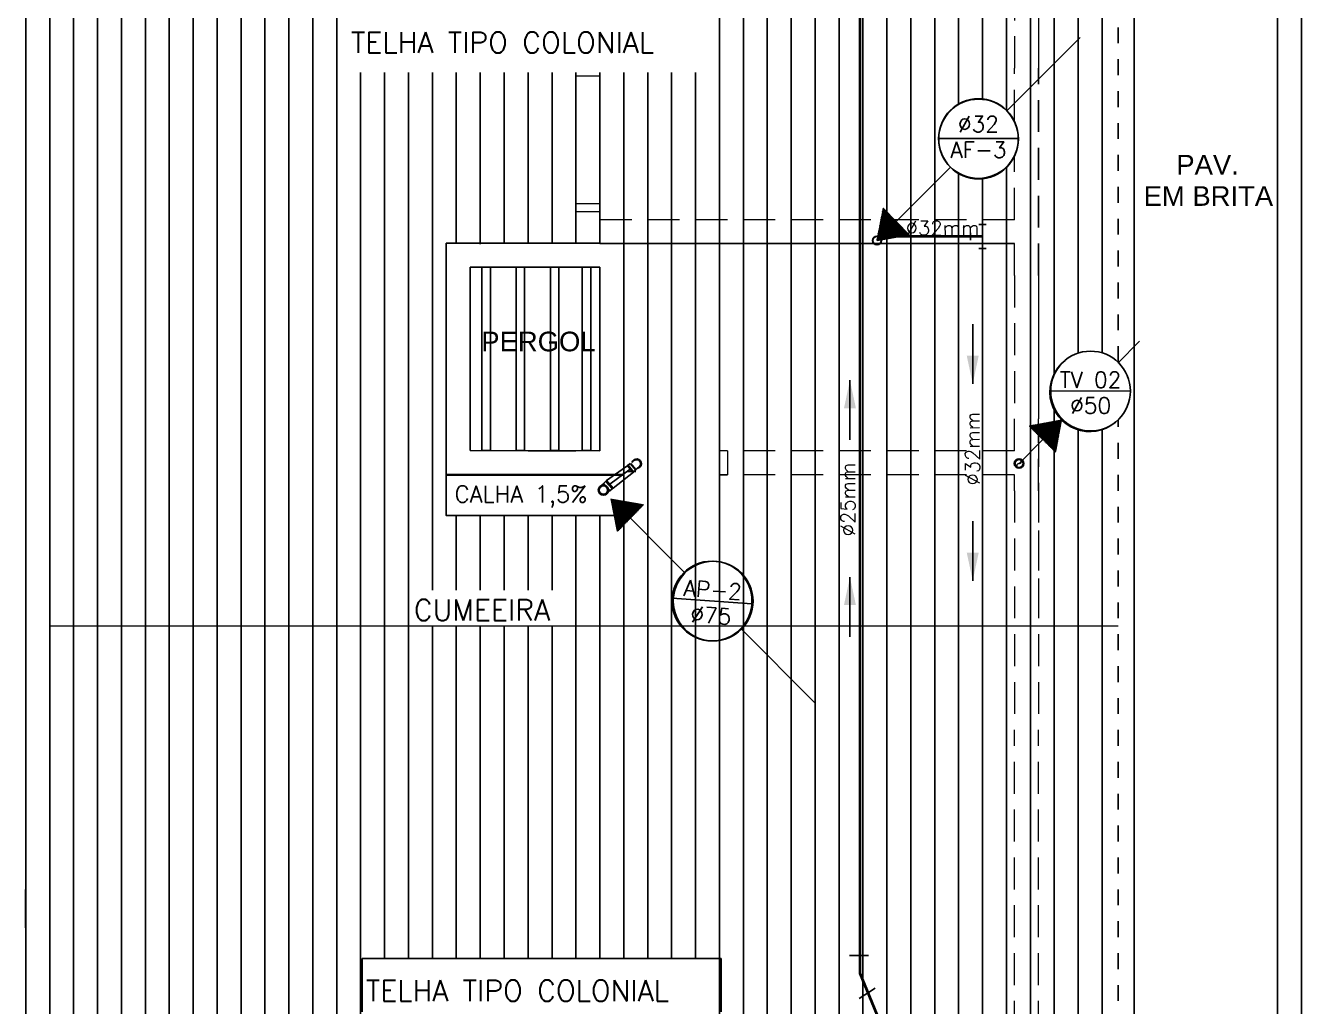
# Model space of a CAD drawing. Header units: millimetres. Extents: x 4595 to 4915, y 2085 to 2243.
# Drawn here: x 4718.87 to 4726.87, y 2198.04 to 2204.19 of the extents above; entities that cross this region are included whole.
import ezdxf
from ezdxf.enums import TextEntityAlignment as Align

# ---------------------------------------------------------------- set-up
doc = ezdxf.new("R2010")
doc.units = ezdxf.units.MM
doc.header["$LTSCALE"] = 0.8
doc.linetypes.add('HIDDEN', pattern=[0.375, 0.25, -0.125])
doc.linetypes.add('HIDDEN2', pattern=[0.1875, 0.125, -0.0625])
for name, color, linetype in [('02', 2, 'Continuous'), ('CONEXAO_AG_FRIA', 3, 'Continuous'), ('CONEXAO_ESGOTO', 7, 'Continuous'), ('CONEXÃO_HIDRÁULICA', 2, 'Continuous'), ('DETALHE_CONEXAO_EG', 3, 'Continuous'), ('DIVERSOS', 4, 'Continuous'), ('HATCH', 8, 'Continuous'), ('JANELAS_EXTERNO', 1, 'Continuous'), ('parede', 2, 'Continuous'), ('PORTAS', 3, 'Continuous'), ('TEXTO2', 3, 'Continuous'), ('TUBULAÇÃO_HIDRÁULICA', 5, 'Continuous'), ('TXT_0', 7, 'Continuous')]:
    doc.layers.add(name, color=color, linetype=linetype)
doc.styles.add('ADITIVOCAD', font='ROMANS.shx')
doc.styles.add('ROMANS', font='romans', dxfattribs={"height": 0.1})
doc.styles.add('SANSSERIF', font='sas_____.pfb', dxfattribs={"height": 1})
doc.styles.get("Standard").update_dxf_attribs({"font": 'txt.shx', "height": 0.12})
pattern_1 = [(68.48882318, (4908.0283705, -27.1996742), (-0.002953848728, 0.001164217631), [])]

# ---------------------------------------------------------------- blocks, each defined once
blk = doc.blocks.new('Adh_hicol0')
for radius in [0.559, 0.515]:
    blk.add_circle((0, 0), radius)
blk = doc.blocks.new('Adh_BalaoAf')
for p, q in [((0, 0), (0.65, 0)), ((1.8, 0), (1.15, 0))]:
    blk.add_line(p, q)
blk.add_circle((0.9, 0), 0.25)
blk = doc.blocks.new('Adh_Afn')
blk.add_line((-0.25, 0), (0.25, 0))
blk.add_circle((0, 0), 0.25)
at = {"flags": 8}
for tag, p in [('$AF', (0, 0.0703)), ('$DIAM', (0, -0.0909))]:
    blk.add_attdef(tag, text='', height=0.1, dxfattribs=at).set_placement(p, align=Align.MIDDLE)
blk = doc.blocks.new('Adh_cx_te90')
for p, q in [((-0.075, -0.0225), (-0.075, 0.0225)), ((0.075, 0), (-0.075, 0)), ((0, -0.075), (0, 0)), ((0.075, 0), (0.075, 0.0225)), ((0.075, 0.0225), (0.075, -0.0225)), ((-0.0225, -0.075), (0.0225, -0.075))]:
    blk.add_line(p, q)
blk = doc.blocks.new('Ads_egD_90j40-s')
for p, q in [((0.0096, 0.0202), (0.0174, 0.0202)), ((0.0191, 0.0214), (0.0174, 0.0202)), ((0.0174, 0.0202), (0.0174, 0.014)), ((0.0191, 0.0124), (0.0191, 0.0214)), ((0.0323, 0.0214), (0.0191, 0.0214)), ((0.0343, 0.0223), (0.0323, 0.0214)), ((0.0323, 0.0214), (0.0323, -0.0214)), ((0.0382, 0.0223), (0.0343, 0.0223)), ((0.0343, 0.0223), (0.0343, -0.0223)), ((0.0382, 0.0223), (0.0382, -0.0223)), ((0.0096, -0.0202), (0.0174, -0.0202)), ((0.0174, -0.0202), (0.0174, -0.014)), ((0.0191, -0.0214), (0.0174, -0.0202)), ((0.0191, -0.0124), (0.0191, -0.0214)), ((0.0323, -0.0214), (0.0191, -0.0214)), ((0.0343, -0.0223), (0.0323, -0.0214)), ((0.0382, -0.0223), (0.0343, -0.0223))]:
    blk.add_line(p, q)
for radius in [0.0223, 0.0184]:
    blk.add_circle((0, 0), radius)

msp = doc.modelspace()

# ---------------------------------------------------------------- hatches: boundary and pattern name
at = {"layer": 'HATCH'}
h = msp.add_hatch(dxfattribs=at)
h.set_pattern_fill('LINE,_O', color=256, scale=0.001, angle=68.48882)
h.set_pattern_definition(pattern_1)
h.paths.add_polyline_path([(4724.249, 2203.0415), (4724.4117, 2202.8748), (4724.2093, 2202.84)])
h = msp.add_hatch(dxfattribs=at)
h.set_pattern_fill('LINE,_O', color=256, scale=0.001, angle=68.48882)
h.set_pattern_definition(pattern_1)
h.paths.add_polyline_path([(4724.249, 2203.0415), (4724.4117, 2202.8748), (4724.2093, 2202.84)])
h = msp.add_hatch(dxfattribs=at)
h.set_pattern_fill('LINE,_O', color=256, scale=0.001, angle=68.48882)
h.set_pattern_definition(pattern_1)
h.paths.add_polyline_path([(4724.249, 2203.0415), (4724.4117, 2202.8748), (4724.2093, 2202.84)])
h = msp.add_hatch(dxfattribs=at)
h.set_pattern_fill('LINE,_O', color=256, scale=0.001, angle=68.48882)
h.set_pattern_definition(pattern_1)
h.paths.add_polyline_path([(4724.249, 2203.0415), (4724.4117, 2202.8748), (4724.2093, 2202.84)])
h = msp.add_hatch(dxfattribs=at)
h.set_pattern_fill('LINE,_O', color=256, scale=0.001, angle=157.74461)
h.set_pattern_definition([(157.7446052, (6957.6042028, 2356.3492316), (-0.001202486044, -0.0029384778907), [])])
h.paths.add_polyline_path([(4725.1658, 2201.6763), (4725.3303, 2201.5115), (4725.3677, 2201.7133)])
h = msp.add_hatch(dxfattribs=at)
h.set_pattern_fill('LINE,_O', color=256, scale=0.001, angle=-111.51118)
h.set_pattern_definition([(248.48882318, (4538.9257664, 4431.2586988), (0.002953848728, -0.001164217631), [])])
h.paths.add_polyline_path([(4722.5821, 2201.0176), (4722.7448, 2201.1842), (4722.5424, 2201.219)])

# ---------------------------------------------------------------- linework, layer by layer
at = {"layer": '02', "color": 253}
for p, q in [((4718.8709, 2212.1206), (4718.8709, 2187.1206)), ((4726.8709, 2187.1206), (4726.8709, 2212.1206)), ((4726.7209, 2197.2706), (4726.7209, 2211.9706)), ((4719.0209, 2208.9706), (4719.0209, 2195.375))]:
    msp.add_line(p, q, dxfattribs=at)
at = {"layer": '02', "color": 5, "lineweight": 40}
for p, q in [((4724.1025, 2198.2432), (4724.1025, 2208.035)), ((4724.8709, 2202.8653), (4724.2143, 2202.8653)), ((4726.7875, 2191.8008), (4724.1025, 2198.2432))]:
    msp.add_line(p, q, dxfattribs=at)
at = {"layer": '02', "color": 253, "linetype": 'HIDDEN', "lineweight": 5}
for p, q in [((4725.0709, 2203.585), (4725.0709, 2203.9206)), ((4725.2209, 2202.6206), (4725.2209, 2203.9206)), ((4725.0709, 2202.9706), (4725.0709, 2203.3722)), ((4725.0709, 2202.9706), (4722.4709, 2202.9706)), ((4725.0709, 2202.6206), (4725.0709, 2202.8206)), ((4725.0709, 2201.5206), (4725.0709, 2201.7206)), ((4725.2209, 2201.2706), (4725.2209, 2201.7206)), ((4725.0709, 2201.5206), (4723.2209, 2201.5206)), ((4723.2709, 2201.5206), (4723.2709, 2201.3706)), ((4725.0709, 2201.3706), (4723.2209, 2201.3706)), ((4725.0709, 2201.2706), (4725.0709, 2201.3706)), ((4722.0209, 2198.3377), (4722.0209, 2200.4182)), ((4722.1709, 2198.3377), (4722.1709, 2200.4182)), ((4725.0709, 2197.2706), (4725.0709, 2199.7706)), ((4725.2209, 2197.2706), (4725.2209, 2199.7706))]:
    msp.add_line(p, q, dxfattribs=at)
at = {"layer": 'CONEXAO_ESGOTO'}
for p, q in [((4724.8093, 2202.3154), (4724.8093, 2201.9411)), ((4724.0393, 2201.5896), (4724.0393, 2201.9638)), ((4724.8093, 2201.0806), (4724.8093, 2200.7063)), ((4724.0393, 2200.3548), (4724.0393, 2200.729))]:
    msp.add_line(p, q, dxfattribs=at)
for points in [[(4724.8093, 2201.9411), (4724.8468, 2202.1172), (4724.7718, 2202.1172)], [(4724.0393, 2201.9638), (4724.0768, 2201.7878), (4724.0018, 2201.7878)], [(4724.8093, 2200.7063), (4724.8468, 2200.8824), (4724.7718, 2200.8824)], [(4724.0393, 2200.729), (4724.0768, 2200.553), (4724.0018, 2200.553)]]:
    msp.add_solid(points, dxfattribs=at)
at = {"layer": 'DETALHE_CONEXAO_EG'}
for p, q in [((4722.644, 2201.4313), (4722.646, 2201.433)), ((4722.6456, 2201.4294), (4722.644, 2201.4313)), ((4722.6829, 2201.3889), (4722.6476, 2201.431)), ((4722.6963, 2201.4001), (4722.661, 2201.4423)), ((4722.6645, 2201.442), (4722.6966, 2201.4037)), ((4722.6202, 2201.3819), (4722.6199, 2201.3784)), ((4722.6437, 2201.4278), (4722.6456, 2201.4294)), ((4722.6437, 2201.4278), (4722.6457, 2201.4294)), ((4722.6791, 2201.3857), (4722.6437, 2201.4278)), ((4722.681, 2201.3873), (4722.6457, 2201.4294)), ((4722.6829, 2201.3889), (4722.6963, 2201.4001)), ((4722.6966, 2201.4037), (4722.7174, 2201.4211))]:
    msp.add_line(p, q, dxfattribs=at)
for radius in [0.03, 0.0275]:
    msp.add_circle((4725.0999, 2201.4412), radius, dxfattribs=at)
for centre, radius, start, end in [((4722.7013, 2201.4402), 0.03, 276.42341, 163.53803), ((4722.7013, 2201.4402), 0.0275, 285.36074, 154.60069), ((4722.7013, 2201.4402), 0.025, 309.98072, 129.98072), ((4725.0999, 2201.4412), 0.025, 62.1946, 242.19059), ((4725.099, 2201.4276), 0.0137, 86.22004, 218.16768), ((4725.0999, 2201.4412), 0.025, 242.19586, 422.19186), ((4725.1008, 2201.4549), 0.0137, 266.22004, 398.16768)]:
    msp.add_arc(centre, radius, start, end, dxfattribs=at)
at = {"layer": 'DIVERSOS'}
for p, q in [((4724.2093, 2202.84), (4724.4117, 2202.8748)), ((4724.2093, 2202.84), (4724.4117, 2202.8748)), ((4724.2093, 2202.84), (4724.4117, 2202.8748)), ((4724.2093, 2202.84), (4724.4117, 2202.8748)), ((4725.8556, 2202.2091), (4725.7184, 2202.0697)), ((4725.0999, 2201.4412), (4725.3677, 2201.7133))]:
    msp.add_line(p, q, dxfattribs=at)
for points in [[(4724.2093, 2202.84), (4724.249, 2203.0415), (4724.4117, 2202.8748)], [(4724.2093, 2202.84), (4724.249, 2203.0415), (4724.4117, 2202.8748)], [(4724.2093, 2202.84), (4724.249, 2203.0415), (4724.4117, 2202.8748)], [(4724.2093, 2202.84), (4724.249, 2203.0415), (4724.4117, 2202.8748)], [(4725.3677, 2201.7133), (4725.1658, 2201.6763), (4725.3303, 2201.5115)], [(4722.5424, 2201.219), (4722.5821, 2201.0176), (4722.7448, 2201.1842)]]:
    msp.add_lwpolyline(points, dxfattribs=at)
msp.add_arc((4725.5431, 2201.8915), 0.25, 128.12435, 309.68113, dxfattribs=at)
at = {"layer": 'JANELAS_EXTERNO', "color": 253, "linetype": 'HIDDEN', "lineweight": 5}
for p, q in [((4725.0709, 2205.9206), (4725.0709, 2203.9206)), ((4725.2209, 2205.9206), (4725.2209, 2203.9206)), ((4725.0709, 2202.6206), (4725.0709, 2201.7206)), ((4725.2209, 2202.6206), (4725.2209, 2201.7206)), ((4725.0709, 2201.2706), (4725.0709, 2199.7706)), ((4725.2209, 2201.2706), (4725.2209, 2199.7706))]:
    msp.add_line(p, q, dxfattribs=at)
at = {"layer": 'parede', "color": 253, "lineweight": 15}
msp.add_line((4718.8692, 2198.5296), (4718.8692, 2198.7706), dxfattribs=at)
at = {"layer": 'PORTAS', "color": 253}
for p, q in [((4719.0209, 2209.6206), (4719.0209, 2192.5706)), ((4719.1709, 2209.6206), (4719.1709, 2192.6706)), ((4719.3209, 2209.6206), (4719.3209, 2192.6706)), ((4719.4709, 2209.6206), (4719.4709, 2192.6706)), ((4719.6209, 2209.6206), (4719.6209, 2192.6706)), ((4719.7709, 2209.6206), (4719.7709, 2192.6706)), ((4719.9209, 2209.6206), (4719.9209, 2192.6706)), ((4720.0709, 2209.6206), (4720.0709, 2192.6706)), ((4720.2209, 2209.6206), (4720.2209, 2192.6706)), ((4720.3709, 2209.6206), (4720.3709, 2192.6706)), ((4720.5209, 2209.6206), (4720.5209, 2192.6706)), ((4720.6709, 2209.6206), (4720.6709, 2192.6706)), ((4720.8209, 2209.6206), (4720.8209, 2192.6706)), ((4723.2209, 2209.6206), (4723.2209, 2192.6706)), ((4723.3709, 2209.6206), (4723.3709, 2192.6706)), ((4723.5209, 2209.6206), (4723.5209, 2191.7534)), ((4725.4709, 2209.4609), (4725.4709, 2202.1335)), ((4725.3209, 2209.4006), (4725.3209, 2201.9996)), ((4723.6709, 2207.4184), (4723.6709, 2191.8762)), ((4723.8209, 2207.4184), (4723.8209, 2191.2206)), ((4725.0209, 2207.4184), (4725.0209, 2203.6547)), ((4725.1709, 2207.4184), (4725.1709, 2191.2206)), ((4723.9709, 2207.1606), (4723.9709, 2191.2206)), ((4724.1209, 2207.1606), (4724.1209, 2191.2206)), ((4724.2709, 2207.1606), (4724.2709, 2191.2206)), ((4724.4209, 2207.1606), (4724.4209, 2191.2206)), ((4724.5709, 2207.1606), (4724.5709, 2191.2206)), ((4724.7209, 2207.1606), (4724.7209, 2203.693)), ((4725.6209, 2206.5792), (4725.6209, 2202.135)), ((4725.8209, 2197.2706), (4725.8209, 2206.5898)), ((4720.9709, 2203.8931), (4720.9709, 2192.6706)), ((4721.1209, 2203.8931), (4721.1209, 2198.3377)), ((4721.2709, 2203.8931), (4721.2709, 2198.3377)), ((4721.4209, 2203.8931), (4721.4209, 2200.648)), ((4721.5709, 2203.8931), (4721.5709, 2202.9324)), ((4721.7209, 2203.8931), (4721.7209, 2202.8179)), ((4721.8709, 2203.8931), (4721.8709, 2202.8239)), ((4722.0209, 2203.8931), (4722.0209, 2202.8223)), ((4722.1709, 2203.8931), (4722.1709, 2202.8223)), ((4722.3209, 2203.8931), (4722.3209, 2202.8223)), ((4722.4709, 2203.8931), (4722.4709, 2202.8223)), ((4722.6209, 2203.8931), (4722.6209, 2198.3377)), ((4722.7709, 2203.8931), (4722.7709, 2198.3377)), ((4722.9209, 2203.8931), (4722.9209, 2198.3377)), ((4723.0709, 2203.8931), (4723.0709, 2198.3377)), ((4725.0209, 2203.3016), (4725.0209, 2191.2206)), ((4724.7209, 2203.2621), (4724.7209, 2191.2206)), ((4722.3209, 2202.8223), (4722.3209, 2203.0206)), ((4721.5709, 2202.9324), (4721.5709, 2202.8223)), ((4722.3209, 2202.8223), (4721.5077, 2202.8223)), ((4721.5077, 2202.8223), (4722.4677, 2202.8223)), ((4722.3209, 2202.8223), (4721.6577, 2202.8223)), ((4721.8709, 2202.8239), (4721.8709, 2202.8223)), ((4725.0709, 2202.8206), (4722.4709, 2202.8206)), ((4722.4709, 2202.6723), (4721.6577, 2202.6723)), ((4721.6577, 2202.6723), (4721.6577, 2201.5221)), ((4722.4709, 2202.6723), (4721.6577, 2202.6723)), ((4721.6577, 2202.6723), (4721.6577, 2201.5221)), ((4722.4709, 2202.6723), (4722.4709, 2201.5206)), ((4722.4709, 2202.6723), (4722.4709, 2201.5206)), ((4725.3209, 2201.7919), (4725.3209, 2191.2206)), ((4725.4709, 2201.6581), (4725.4709, 2191.2206)), ((4725.6209, 2201.6565), (4725.6209, 2191.2206)), ((4721.6577, 2201.5221), (4722.4709, 2201.5206)), ((4722.3209, 2201.5206), (4722.0209, 2201.5206)), ((4722.6209, 2201.5206), (4722.6209, 2201.3706)), ((4722.5709, 2201.3706), (4722.1709, 2201.3706)), ((4722.6973, 2201.3923), (4722.6473, 2201.3923)), ((4721.5709, 2201.1149), (4721.5709, 2200.648)), ((4721.7209, 2201.1149), (4721.7209, 2200.648)), ((4721.8709, 2201.1149), (4721.8709, 2200.648)), ((4722.0209, 2200.648), (4722.0209, 2201.1149)), ((4722.0209, 2201.1149), (4722.0209, 2200.648)), ((4722.1709, 2200.648), (4722.1709, 2201.1149)), ((4722.1709, 2201.1149), (4722.1709, 2200.648)), ((4722.3209, 2201.1149), (4722.3209, 2198.3377)), ((4722.4709, 2201.1149), (4722.4709, 2198.3377)), ((4721.4209, 2200.4182), (4721.4209, 2198.3377)), ((4721.5709, 2200.4182), (4721.5709, 2198.3377)), ((4721.7209, 2200.4182), (4721.7209, 2198.3377)), ((4721.8709, 2200.4182), (4721.8709, 2198.3377)), ((4722.0209, 2200.4182), (4722.0209, 2198.3377)), ((4722.1709, 2200.4182), (4722.1709, 2198.3377)), ((4724.8709, 2198.8912), (4724.8709, 2191.2206)), ((4720.9814, 2198.3377), (4723.2317, 2198.3377)), ((4720.9814, 2198.0018), (4720.9814, 2198.3377)), ((4723.2317, 2198.3377), (4723.2317, 2198.0018))]:
    msp.add_line(p, q, dxfattribs=at)
at = {"layer": 'PORTAS', "color": 253, "linetype": 'HIDDEN', "lineweight": 5}
for p, q in [((4725.2209, 2209.1206), (4725.2209, 2200.4206)), ((4722.3209, 2203.8706), (4722.3209, 2203.8931)), ((4722.4709, 2203.8706), (4722.3209, 2203.8706)), ((4722.4709, 2203.8931), (4722.4709, 2203.8706)), ((4722.4709, 2203.0706), (4722.3209, 2203.0706)), ((4722.3209, 2203.0706), (4722.3209, 2203.0206)), ((4722.4709, 2203.0206), (4722.4709, 2203.0706)), ((4722.4709, 2203.0206), (4722.3209, 2203.0206)), ((4722.4709, 2202.9706), (4722.4709, 2203.0206)), ((4723.2709, 2201.5206), (4723.2209, 2201.5206)), ((4723.2209, 2201.5206), (4723.2209, 2201.3706)), ((4723.2209, 2201.3706), (4723.2709, 2201.3706))]:
    msp.add_line(p, q, dxfattribs=at)
at = {"layer": 'PORTAS', "color": 5}
for p, q in [((4724.8707, 2209.0693), (4724.8707, 2203.7252)), ((4724.8707, 2203.2305), (4724.8707, 2191.7831))]:
    msp.add_line(p, q, dxfattribs=at)
at = {"layer": 'PORTAS', "color": 253, "linetype": 'HIDDEN2'}
for p, q in [((4725.7209, 2202.0766), (4725.7209, 2206.5635)), ((4725.7209, 2197.2706), (4725.7209, 2201.7149))]:
    msp.add_line(p, q, dxfattribs=at)
at = {"layer": 'PORTAS', "color": 3}
msp.add_line((4722.661, 2201.4423), (4722.6476, 2201.431), dxfattribs=at)
at = {"layer": 'PORTAS', "color": 6}
for p, q in [((4722.5121, 2201.335), (4722.6457, 2201.4294)), ((4722.5326, 2201.3125), (4722.6614, 2201.4067)), ((4722.5551, 2201.2876), (4722.681, 2201.3873))]:
    msp.add_line(p, q, dxfattribs=at)
at = {"layer": 'PORTAS', "color": 253, "lineweight": 5}
msp.add_line((4725.7209, 2200.4206), (4719.0179, 2200.4206), dxfattribs=at)
at = {"layer": 'PORTAS', "color": 2}
for p, q in [((4724.0358, 2198.3569), (4724.1561, 2198.3569)), ((4724.1025, 2198.3569), (4724.1025, 2198.2432)), ((4724.1025, 2198.3569), (4724.1025, 2198.2432)), ((4724.1025, 2198.2432), (4724.1547, 2198.1213)), ((4724.1025, 2198.2432), (4724.1547, 2198.1213)), ((4724.0973, 2198.0864), (4724.197, 2198.1511))]:
    msp.add_line(p, q, dxfattribs=at)
at = {"layer": 'PORTAS', "color": 253}
msp.add_lwpolyline([(4722.6209, 2202.8223), (4722.6209, 2202.8223), (4722.6209, 2201.3692), (4721.5077, 2201.3692), (4721.5077, 2202.8223)], dxfattribs=at)
for points in [[(4721.7844, 2202.6723), (4721.7317, 2202.6723), (4721.7317, 2201.5221), (4721.7844, 2201.5221)], [(4721.7844, 2202.6723), (4721.7317, 2202.6723), (4721.7317, 2201.5221), (4721.7844, 2201.5221)], [(4721.9991, 2202.6723), (4721.9463, 2202.6723), (4721.9463, 2201.5221), (4721.9991, 2201.5221)], [(4721.9991, 2202.6723), (4721.9463, 2202.6723), (4721.9463, 2201.5221), (4721.9991, 2201.5221)], [(4721.9991, 2202.6723), (4721.9463, 2202.6723), (4721.9463, 2201.5221), (4721.9991, 2201.5221)], [(4721.9991, 2202.6723), (4721.9463, 2202.6723), (4721.9463, 2201.5221), (4721.9991, 2201.5221)], [(4722.2137, 2202.6723), (4722.1609, 2202.6723), (4722.1609, 2201.5221), (4722.2137, 2201.5221)], [(4722.2137, 2202.6723), (4722.1609, 2202.6723), (4722.1609, 2201.5221), (4722.2137, 2201.5221)], [(4722.2137, 2202.6723), (4722.1609, 2202.6723), (4722.1609, 2201.5221), (4722.2137, 2201.5221)], [(4722.2137, 2202.6723), (4722.1609, 2202.6723), (4722.1609, 2201.5221), (4722.2137, 2201.5221)], [(4722.4137, 2202.6723), (4722.3609, 2202.6723), (4722.3609, 2201.5221), (4722.4137, 2201.5221)], [(4722.4137, 2202.6723), (4722.3609, 2202.6723), (4722.3609, 2201.5221), (4722.4137, 2201.5221)], [(4721.5073, 2201.372), (4722.6206, 2201.372), (4722.6206, 2201.1149), (4721.5073, 2201.1149)]]:
    msp.add_lwpolyline(points, close=True, dxfattribs=at)

# ---------------------------------------------------------------- block references
at = {"layer": 'CONEXÃO_HIDRÁULICA', "rotation": 270}
msp.add_blockref('Adh_cx_te90', (4724.8709, 2202.8653), dxfattribs=at)
at = {"layer": 'DETALHE_CONEXAO_EG', "xscale": -1.43112854491994, "yscale": 1.43112854491994, "zscale": 1.43112854491994, "rotation": 222.1562286763487}
msp.add_blockref('Ads_egD_90j40-s', (4722.4931, 2201.2746), dxfattribs=at)
at = {"layer": 'DIVERSOS', "extrusion": (0, 0, -1), "zscale": -1, "rotation": 135.0000000000001}
msp.add_blockref('Adh_BalaoAf', (-4724.2093, 2202.84), dxfattribs=at)
msp.add_blockref('Adh_BalaoAf', (-4724.2093, 2202.84), dxfattribs=at)
msp.add_blockref('Adh_BalaoAf', (-4724.2093, 2202.84), dxfattribs=at)
msp.add_blockref('Adh_BalaoAf', (-4724.2093, 2202.84), dxfattribs=at)
at = {"layer": 'DIVERSOS'}
ref = msp.add_blockref('Adh_Afn', (4724.845, 2203.4792), dxfattribs=dict(at, xscale=-1, rotation=180))
ref.add_attrib('$AF', 'AF-3', dxfattribs={"layer": 'TXT_0', "height": 0.1, "style": 'ADITIVOCAD', "flags": 8}).set_placement((4724.845, 2203.4089), align=Align.MIDDLE)
ref.add_attrib('$DIAM', '%%C32', dxfattribs={"layer": 'TXT_0', "height": 0.1, "style": 'ADITIVOCAD', "flags": 8}).set_placement((4724.845, 2203.5701), align=Align.MIDDLE)
ref = msp.add_blockref('Adh_Afn', (4724.845, 2203.4792), dxfattribs=dict(at, xscale=-1, rotation=180))
ref.add_attrib('$AF', 'AF-3', dxfattribs={"layer": 'TXT_0', "height": 0.1, "style": 'ADITIVOCAD', "flags": 8}).set_placement((4724.845, 2203.4089), align=Align.MIDDLE)
ref.add_attrib('$DIAM', '%%C32', dxfattribs={"layer": 'TXT_0', "height": 0.1, "style": 'ADITIVOCAD', "flags": 8}).set_placement((4724.845, 2203.5701), align=Align.MIDDLE)
ref = msp.add_blockref('Adh_Afn', (4724.845, 2203.4792), dxfattribs=dict(at, xscale=-1, rotation=180))
ref.add_attrib('$AF', 'AF-3', dxfattribs={"layer": 'TXT_0', "height": 0.1, "style": 'ADITIVOCAD', "flags": 8}).set_placement((4724.845, 2203.4089), align=Align.MIDDLE)
ref.add_attrib('$DIAM', '%%C32', dxfattribs={"layer": 'TXT_0', "height": 0.1, "style": 'ADITIVOCAD', "flags": 8}).set_placement((4724.845, 2203.5701), align=Align.MIDDLE)
ref = msp.add_blockref('Adh_Afn', (4724.845, 2203.4792), dxfattribs=dict(at, xscale=-1, rotation=180))
ref.add_attrib('$AF', 'AF-3', dxfattribs={"layer": 'TXT_0', "height": 0.1, "style": 'ADITIVOCAD', "flags": 8}).set_placement((4724.845, 2203.4089), align=Align.MIDDLE)
ref.add_attrib('$DIAM', '%%C32', dxfattribs={"layer": 'TXT_0', "height": 0.1, "style": 'ADITIVOCAD', "flags": 8}).set_placement((4724.845, 2203.5701), align=Align.MIDDLE)
ref = msp.add_blockref('Adh_Afn', (4725.5483, 2201.8958), dxfattribs=dict(at, rotation=0.1812786014551428))
ref.add_attrib('$AF', 'TV 02', dxfattribs={"layer": 'TXT_0', "height": 0.1, "rotation": 0.18128, "style": 'ADITIVOCAD', "flags": 8}).set_placement((4725.5481, 2201.966), align=Align.MIDDLE)
ref.add_attrib('$DIAM', '%%C50', dxfattribs={"layer": 'TXT_0', "height": 0.1, "rotation": 0.18128, "style": 'ADITIVOCAD', "flags": 8}).set_placement((4725.5486, 2201.8049), align=Align.MIDDLE)
at = {"layer": 'DIVERSOS', "rotation": 315.0000000000001}
msp.add_blockref('Adh_BalaoAf', (4722.5451, 2201.215), dxfattribs=at)
at = {"layer": 'DIVERSOS'}
ref = msp.add_blockref('Adh_Afn', (4723.1743, 2200.5789), dxfattribs=dict(at, rotation=355.8950035940057))
ref.add_attrib('$AF', 'AP-2', dxfattribs={"layer": 'TXT_0', "height": 0.1, "rotation": 355.895, "style": 'ADITIVOCAD', "flags": 8}).set_placement((4723.1793, 2200.649), align=Align.MIDDLE)
ref.add_attrib('$DIAM', '%%C75', dxfattribs={"layer": 'TXT_0', "height": 0.1, "rotation": 355.895, "style": 'ADITIVOCAD', "flags": 8}).set_placement((4723.1678, 2200.4882), align=Align.MIDDLE)
at = {"layer": 'TUBULAÇÃO_HIDRÁULICA', "extrusion": (0, 0, -1), "xscale": 0.05000000000000072, "yscale": 0.05000000000000072, "zscale": -0.05000000000000072, "rotation": 90.00000000000001}
msp.add_blockref('Adh_hicol0', (-4724.2093, 2202.84), dxfattribs=at)
msp.add_blockref('Adh_hicol0', (-4724.2093, 2202.84), dxfattribs=at)
msp.add_blockref('Adh_hicol0', (-4724.2093, 2202.84), dxfattribs=at)
msp.add_blockref('Adh_hicol0', (-4724.2093, 2202.84), dxfattribs=at)

# ---------------------------------------------------------------- texts
at = {"layer": 'CONEXAO_AG_FRIA', "style": 'ROMANS'}
for s, rotation, p in [(' %%C32mm', 0.16522, (4724.5892, 2202.8734)), (' %%C32mm', 90.16522, (4724.8529, 2201.5043)), (' %%C25mm', 90.16522, (4724.0724, 2201.1857))]:
    msp.add_text(s, height=0.09, rotation=rotation, dxfattribs=at).set_placement(p, align=Align.CENTER)
at = {"layer": 'PORTAS', "color": 253}
for s, height, style, p in [('PERGOL', 0.12312, 'SANSSERIF', (4721.7275, 2202.1451)), ('CALHA 1,5%%%', 0.104409, 'ADITIVOCAD', (4721.5604, 2201.1972))]:
    msp.add_text(s, height=height, dxfattribs=dict(at, style=style)).set_placement(p)
at = {"layer": 'TEXTO2', "color": 253, "ltscale": 0.4, "style": 'ADITIVOCAD'}
for s, p in [('TELHA TIPO COLONIAL', (4720.91, 2204.0162)), ('CUMEEIRA', (4721.304, 2200.4569)), ('TELHA TIPO COLONIAL', (4721.0035, 2198.0705))]:
    msp.add_text(s, height=0.13122, dxfattribs=at).set_placement(p)
at = {"layer": 'TEXTO2', "color": 253, "style": 'SANSSERIF'}
for s, p in [('PAV.', (4726.0862, 2203.2538)), ('EM BRITA', (4725.8809, 2203.0573))]:
    msp.add_text(s, height=0.12312, dxfattribs=at).set_placement(p)

doc.saveas('drawing.dxf')
